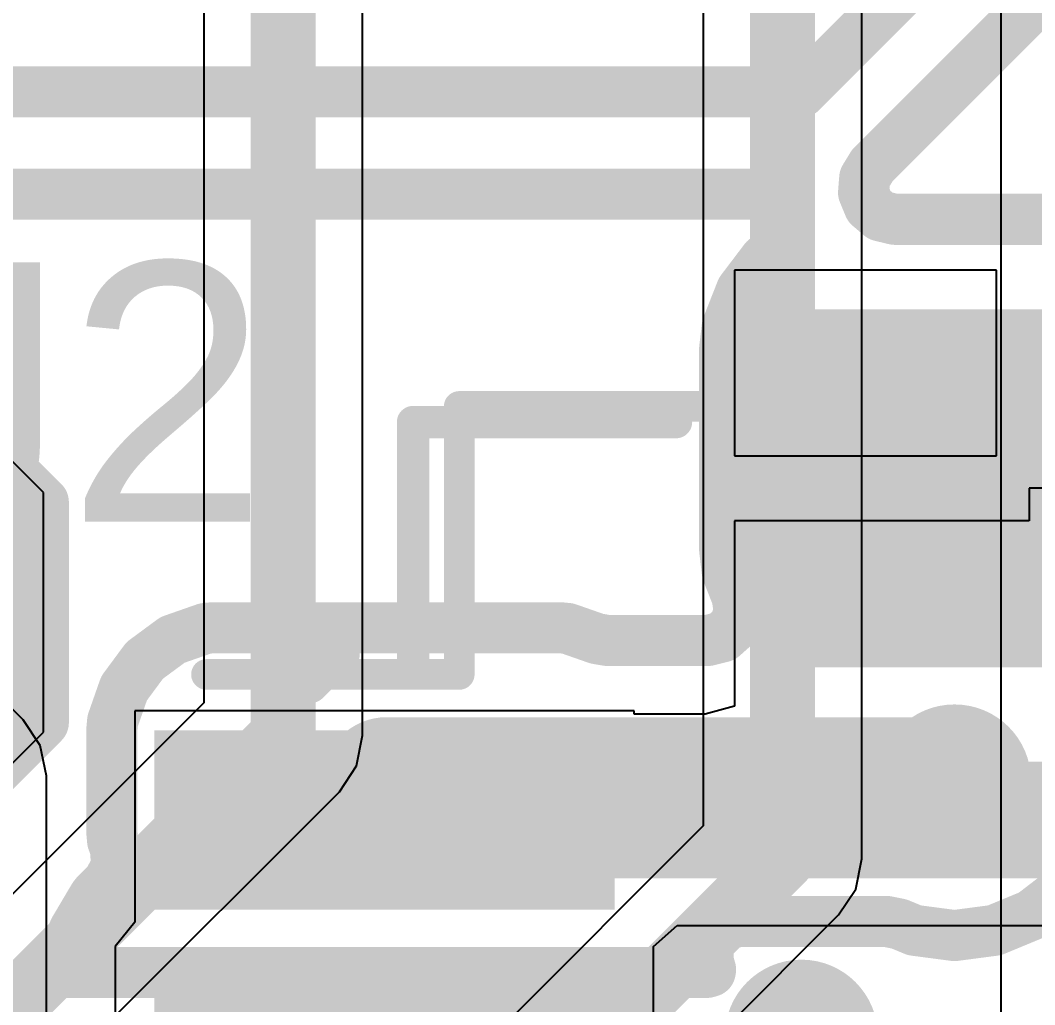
# Model space of a CAD drawing. Header units: inches. Extents: x 0 to 12.4, y -0.6 to 2.2.
# Drawn here: x 2.3294 to 2.4859, y 0.9504 to 1.1023 of the extents above; entities that cross this region are included whole.
import ezdxf

# ---------------------------------------------------------------- set-up
doc = ezdxf.new("R2010")
doc.units = ezdxf.units.IN
doc.header["$MEASUREMENT"] = 0
for name, color, linetype in [('Bottom Layer', 5, 'Continuous'), ('Bottom Overlay', 54, 'Continuous'), ('Bottom Paste', 16, 'Continuous'), ('Bottom Solder', 6, 'Continuous'), ('Dimension', 6, 'Continuous'), ('Mechanical 4', 56, 'Continuous'), ('Top Layer', 1, 'Continuous'), ('Top Overlay', 2, 'Continuous'), ('Top Paste', 8, 'Continuous'), ('Top Solder', 216, 'Continuous')]:
    doc.layers.add(name, color=color, linetype=linetype)
doc.styles.add('Arial', font='', dxfattribs={"height": 0.2})
doc.styles.get('Arial').set_extended_font_data('Arial')

# ---------------------------------------------------------------- blocks, each defined once
blk = doc.blocks.new('T__________B_39')
at = {"layer": 'Bottom Layer'}
blk.add_hatch(color=5, dxfattribs=at).paths.add_polyline_path([(0.015, 0.03), (-0.015, 0.03), (-0.03, 0.015), (-0.03, -0.015), (-0.015, -0.03), (0.015, -0.03), (0.03, -0.015), (0.03, 0.015)])
at = {"layer": 'Bottom Paste'}
blk.add_hatch(color=16, dxfattribs=at).paths.add_polyline_path([(0.015, 0.03), (-0.015, 0.03), (-0.03, 0.015), (-0.03, -0.015), (-0.015, -0.03), (0.015, -0.03), (0.03, -0.015), (0.03, 0.015)])
at = {"layer": 'Bottom Solder'}
blk.add_hatch(color=6, dxfattribs=at).paths.add_polyline_path([(0.017, 0.034), (-0.017, 0.034), (-0.034, 0.017), (-0.034, -0.017), (-0.017, -0.034), (0.017, -0.034), (0.034, -0.017), (0.034, 0.017)])
at = {"layer": 'Bottom Overlay', "const_width": 0.007874}
for points in [[(-0.017, 0.037), (-0.037, 0.017)], [(0.017, 0.037), (-0.017, 0.037)], [(0.017, 0.037), (-0.017, 0.037)], [(0.037, 0.017), (0.017, 0.037)], [(-0.037, 0.017), (-0.037, -0.017)], [(0.037, 0.017), (0.037, -0.017)], [(-0.017, -0.037), (-0.037, -0.017)], [(0.037, -0.017), (0.017, -0.037)], [(0.017, -0.037), (-0.017, -0.037)], [(0.017, -0.037), (-0.017, -0.037)]]:
    blk.add_lwpolyline(points, dxfattribs=at)
at = {"layer": 'Bottom Overlay', "const_width": 0.003937}
for points in [[(-0.0189685, 0.037, 1), (-0.0150315, 0.037, 1)], [(-0.0189685, 0.037, 1), (-0.0150315, 0.037, 1)], [(-0.0189685, 0.037, 1), (-0.0150315, 0.037, 1)], [(0.0150315, 0.037, 1), (0.0189685, 0.037, 1)], [(0.0150315, 0.037, 1), (0.0189685, 0.037, 1)], [(0.0150315, 0.037, 1), (0.0189685, 0.037, 1)], [(-0.0389685, 0.017, 1), (-0.0350315, 0.017, 1)], [(-0.0389685, 0.017, 1), (-0.0350315, 0.017, 1)], [(0.0350315, 0.017, 1), (0.0389685, 0.017, 1)], [(0.0350315, 0.017, 1), (0.0389685, 0.017, 1)], [(-0.0389685, -0.017, 1), (-0.0350315, -0.017, 1)], [(-0.0389685, -0.017, 1), (-0.0350315, -0.017, 1)], [(0.0350315, -0.017, 1), (0.0389685, -0.017, 1)], [(0.0350315, -0.017, 1), (0.0389685, -0.017, 1)], [(-0.0189685, -0.037, 1), (-0.0150315, -0.037, 1)], [(-0.0189685, -0.037, 1), (-0.0150315, -0.037, 1)], [(-0.0189685, -0.037, 1), (-0.0150315, -0.037, 1)], [(0.0150315, -0.037, 1), (0.0189685, -0.037, 1)], [(0.0150315, -0.037, 1), (0.0189685, -0.037, 1)], [(0.0150315, -0.037, 1), (0.0189685, -0.037, 1)]]:
    blk.add_lwpolyline(points, format="xyb", close=True, dxfattribs=at)
blk = doc.blocks.new('T__________B_40')
at = {"layer": 'Bottom Layer'}
blk.add_hatch(color=5, dxfattribs=at).paths.add_polyline_path([(0.015, 0.03), (-0.015, 0.03), (-0.03, 0.015), (-0.03, -0.015), (-0.015, -0.03), (0.015, -0.03), (0.03, -0.015), (0.03, 0.015)])
at = {"layer": 'Bottom Paste'}
blk.add_hatch(color=16, dxfattribs=at).paths.add_polyline_path([(0.015, 0.03), (-0.015, 0.03), (-0.03, 0.015), (-0.03, -0.015), (-0.015, -0.03), (0.015, -0.03), (0.03, -0.015), (0.03, 0.015)])
at = {"layer": 'Bottom Solder'}
blk.add_hatch(color=6, dxfattribs=at).paths.add_polyline_path([(0.017, 0.034), (-0.017, 0.034), (-0.034, 0.017), (-0.034, -0.017), (-0.017, -0.034), (0.017, -0.034), (0.034, -0.017), (0.034, 0.017)])
at = {"layer": 'Bottom Overlay', "const_width": 0.007874}
for points in [[(-0.017, 0.037), (-0.037, 0.017)], [(0.017, 0.037), (-0.017, 0.037)], [(0.017, 0.037), (-0.017, 0.037)], [(0.037, 0.017), (0.017, 0.037)], [(-0.037, 0.017), (-0.037, -0.017)], [(0.037, 0.017), (0.037, -0.017)], [(-0.017, -0.037), (-0.037, -0.017)], [(0.037, -0.017), (0.017, -0.037)], [(0.017, -0.037), (-0.017, -0.037)], [(0.017, -0.037), (-0.017, -0.037)]]:
    blk.add_lwpolyline(points, dxfattribs=at)
at = {"layer": 'Bottom Overlay', "const_width": 0.003937}
for points in [[(-0.0189685, 0.037, 1), (-0.0150315, 0.037, 1)], [(-0.0189685, 0.037, 1), (-0.0150315, 0.037, 1)], [(-0.0189685, 0.037, 1), (-0.0150315, 0.037, 1)], [(0.0150315, 0.037, 1), (0.0189685, 0.037, 1)], [(0.0150315, 0.037, 1), (0.0189685, 0.037, 1)], [(0.0150315, 0.037, 1), (0.0189685, 0.037, 1)], [(-0.0389685, 0.017, 1), (-0.0350315, 0.017, 1)], [(-0.0389685, 0.017, 1), (-0.0350315, 0.017, 1)], [(0.0350315, 0.017, 1), (0.0389685, 0.017, 1)], [(0.0350315, 0.017, 1), (0.0389685, 0.017, 1)], [(-0.0389685, -0.017, 1), (-0.0350315, -0.017, 1)], [(-0.0389685, -0.017, 1), (-0.0350315, -0.017, 1)], [(0.0350315, -0.017, 1), (0.0389685, -0.017, 1)], [(0.0350315, -0.017, 1), (0.0389685, -0.017, 1)], [(-0.0189685, -0.037, 1), (-0.0150315, -0.037, 1)], [(-0.0189685, -0.037, 1), (-0.0150315, -0.037, 1)], [(-0.0189685, -0.037, 1), (-0.0150315, -0.037, 1)], [(0.0150315, -0.037, 1), (0.0189685, -0.037, 1)], [(0.0150315, -0.037, 1), (0.0189685, -0.037, 1)], [(0.0150315, -0.037, 1), (0.0189685, -0.037, 1)]]:
    blk.add_lwpolyline(points, format="xyb", close=True, dxfattribs=at)
blk = doc.blocks.new('V________T______55')
at = {"layer": 'Top Layer'}
for points in [[(-0.17322825, 0.08513775), (-0.12598415, 0.08513775), (-0.12598415, 0.01427165), (-0.17322825, 0.01427165)], [(-0.1082676, -0.01820865), (-0.0885826, -0.01820865), (-0.0885826, -0.08120075), (-0.1082676, -0.08120075)]]:
    blk.add_hatch(color=1, dxfattribs=at).paths.add_polyline_path(points)
at = {"layer": 'Top Paste'}
for points in [[(-0.17322825, 0.08513775), (-0.12598415, 0.08513775), (-0.12598415, 0.01427165), (-0.17322825, 0.01427165)], [(-0.1082676, -0.01820865), (-0.0885826, -0.01820865), (-0.0885826, -0.08120075), (-0.1082676, -0.08120075)]]:
    blk.add_hatch(color=8, dxfattribs=at).paths.add_polyline_path(points)
at = {"layer": 'Top Solder'}
for points in [[(-0.17722825, 0.08913775), (-0.12198415, 0.08913775), (-0.12198415, 0.01027165), (-0.17722825, 0.01027165)], [(-0.1122676, -0.01420865), (-0.0845826, -0.01420865), (-0.0845826, -0.08520075), (-0.1122676, -0.08520075)], [(-0.0728975, -0.01420865), (-0.0452125, -0.01420865), (-0.0452125, -0.08520075), (-0.0728975, -0.08520075)]]:
    blk.add_hatch(color=216, dxfattribs=at).paths.add_polyline_path(points)
at = {"layer": 'Top Overlay', "const_width": 0.005}
for points in [[(-0.159811, -0.0452756), (-0.159811, -0.0047402)], [(-0.1212756, -0.0452756), (-0.159811, -0.0452756)], [(-0.119, -0.061), (-0.124, -0.056)], [(-0.124, -0.066), (-0.124, -0.056)], [(-0.124, -0.066), (-0.119, -0.061)]]:
    blk.add_lwpolyline(points, dxfattribs=at)
at = {"layer": 'Top Overlay', "const_width": 0.0025}
for points in [[(-0.161061, -0.0047402, 1), (-0.158561, -0.0047402, 1)], [(-0.161061, -0.0452756, 1), (-0.158561, -0.0452756, 1)], [(-0.161061, -0.0452756, 1), (-0.158561, -0.0452756, 1)], [(-0.1225256, -0.0452756, 1), (-0.1200256, -0.0452756, 1)], [(-0.12525, -0.056, 1), (-0.12275, -0.056, 1)], [(-0.12525, -0.056, 1), (-0.12275, -0.056, 1)], [(-0.12025, -0.061, 1), (-0.11775, -0.061, 1)], [(-0.12025, -0.061, 1), (-0.11775, -0.061, 1)], [(-0.12525, -0.066, 1), (-0.12275, -0.066, 1)], [(-0.12525, -0.066, 1), (-0.12275, -0.066, 1)]]:
    blk.add_lwpolyline(points, format="xyb", close=True, dxfattribs=at)

msp = doc.modelspace()

# ---------------------------------------------------------------- hatches: boundary and pattern name
at = {"layer": 'Dimension'}
h = msp.add_hatch(color=6, dxfattribs=at)
edge = h.paths.add_edge_path()
edge.add_arc((2.4735179, 0.9849179), 0.011811, 0, 360)
h = msp.add_hatch(color=6, dxfattribs=at)
edge = h.paths.add_edge_path()
edge.add_arc((2.3199746, 0.9455478), 0.011811, 0, 360)
h = msp.add_hatch(color=6, dxfattribs=at)
edge = h.paths.add_edge_path()
edge.add_arc((2.4498958, 0.9455478), 0.011811, 0, 360)

# ---------------------------------------------------------------- linework, layer by layer
at = {"layer": 'Bottom Layer'}
for p, q in [((2.3822351, 0.9919212), (2.3822351, 1.643)), ((2.3577649, 1.6379321), (2.3577649, 0.9969891)), ((2.4806848, 1.571212), (2.4806848, 0.9789448)), ((2.4347649, 1.2506323), (2.4347649, 0.9779891)), ((2.4592351, 0.9729212), (2.4592351, 1.2506323)), ((2.3330079, 1.0294291), (2.3145079, 1.0479291)), ((2.3330079, 0.9924291), (2.3330079, 1.0294291)), ((2.3577649, 0.9969891), (2.3151064, 0.9543306)), ((2.3145079, 0.9739291), (2.3330079, 0.9924291)), ((2.3813038, 0.987239), (2.3822351, 0.9919212)), ((2.3786515, 0.9832697), (2.3813038, 0.987239)), ((2.3324094, 0.9370276), (2.3786515, 0.9832697)), ((2.4347649, 0.9779891), (2.3166064, 0.8598306)), ((2.4806848, 0.9789448), (2.4806848, 0.4327882)), ((2.4583038, 0.968239), (2.4592351, 0.9729212)), ((2.4556515, 0.9642697), (2.4583038, 0.968239)), ((2.3330079, 0.8416261), (2.4556515, 0.9642697))]:
    msp.add_line(p, q, dxfattribs=at)
at = {"layer": 'Bottom Layer', "const_width": 0.01}
for points in [[(2.37, 0.9919212), (2.37, 1.643)], [(2.447, 0.9729212), (2.447, 1.265)], [(2.2960079, 0.9179291), (2.37, 0.9919212)], [(2.2960079, 0.8219291), (2.447, 0.9729212)]]:
    msp.add_lwpolyline(points, dxfattribs=at)
at = {"layer": 'Bottom Layer', "const_width": 0.005}
for points in [[(2.3675, 0.9919212, 1), (2.3725, 0.9919212, 1)], [(2.3675, 0.9919212, 1), (2.3725, 0.9919212, 1)], [(2.4445, 0.9729212, 1), (2.4495, 0.9729212, 1)], [(2.4445, 0.9729212, 1), (2.4495, 0.9729212, 1)]]:
    msp.add_lwpolyline(points, format="xyb", close=True, dxfattribs=at)
at = {"layer": 'Dimension'}
for points, const_width in [([(2.4498958, 1.0912171), (2.520762, 1.1620832)], 0.007874), ([(2.4608633, 1.0798856), (2.5327889, 1.1518112)], 0.007874), ([(2.3121005, 1.0912171), (2.4498958, 1.0912171)], 0.007874), ([(2.4596724, 1.0779422), (2.4608633, 1.0798856)], 0.007874), ([(2.4594935, 1.0756699), (2.4596724, 1.0779422)], 0.007874), ([(2.4594935, 1.0756699), (2.4603658, 1.0735641)], 0.007874), ([(2.3206539, 1.0754494), (2.4430726, 1.0754494)], 0.007874), ([(2.4430726, 1.0754494), (2.445407, 1.0748551)], 0.007874), ([(2.445407, 1.0748551), (2.447173, 1.073217)], 0.007874), ([(2.447173, 1.073217), (2.4479407, 1.0709339)], 0.007874), ([(2.4603658, 1.0735641), (2.462099, 1.0720838)], 0.007874), ([(2.4475234, 1.0685615), (2.4479407, 1.0709339)], 0.007874), ([(2.462099, 1.0720838), (2.4643153, 1.0715517)], 0.007874), ([(2.4643153, 1.0715517), (2.5126164, 1.0715517)], 0.007874), ([(2.4460224, 1.0666776), (2.4475234, 1.0685615)], 0.007874), ([(2.444535, 1.0655496), (2.4456502, 1.0663953)], 0.007874), ([(2.4456502, 1.0663953), (2.4460224, 1.0666776)], 0.007874), ([(2.4413726, 1.0615285), (2.4440672, 1.0650819)], 0.007874), ([(2.4440672, 1.0650819), (2.4440674, 1.065082)], 0.007874), ([(2.4440674, 1.065082), (2.444269, 1.0653479)], 0.007874), ([(2.444269, 1.0653479), (2.4445348, 1.0655495)], 0.007874), ([(2.4445348, 1.0655495), (2.444535, 1.0655496)], 0.007874), ([(2.440669, 1.0606006), (2.4413726, 1.0615285)], 0.007874), ([(2.4397926, 1.0583782), (2.4405465, 1.0602899)], 0.007874), ([(2.4405465, 1.06029), (2.440669, 1.0606006)], 0.007874), ([(2.4405465, 1.0602899), (2.4405465, 1.06029)], 0.007874), ([(2.4384833, 1.0550582), (2.4397926, 1.0583782)], 0.007874), ([(2.4380825, 1.0517203), (2.438446, 1.0547474)], 0.007874), ([(2.438446, 1.0547476), (2.4384833, 1.0550582)], 0.007874), ([(2.438446, 1.0547474), (2.438446, 1.0547476)], 0.007874), ([(2.4380651, 1.0515754), (2.4380824, 1.0517197)], 0.007874), ([(2.4380651, 1.0206225), (2.4380651, 1.0515754)], 0.007874), ([(2.4380824, 1.0517197), (2.4380825, 1.0517203)], 0.007874), ([(2.4380651, 1.0206225), (2.4380824, 1.0204782)], 0.007874), ([(2.4380824, 1.0204782), (2.4380825, 1.0204777)], 0.007874), ([(2.4380825, 1.0204777), (2.438446, 1.0174506)], 0.007874), ([(2.438446, 1.0174504), (2.438446, 1.0174506)], 0.007874), ([(2.438446, 1.0174504), (2.4384833, 1.0171398)], 0.007874), ([(2.4384833, 1.0171398), (2.4400118, 1.0132639)], 0.007874), ([(2.4400118, 1.0132639), (2.4403221, 1.0109323)], 0.007874), ([(2.4395061, 1.0087262), (2.4403221, 1.0109323)], 0.007874), ([(2.3532772, 1.0068022), (2.3576983, 1.0083492)], 0.007874), ([(2.3576983, 1.0083492), (2.3576985, 1.0083493)], 0.007874), ([(2.3576985, 1.0083493), (2.3579785, 1.0084472)], 0.007874), ([(2.3579785, 1.0084472), (2.3582741, 1.008475)], 0.007874), ([(2.3582741, 1.008475), (2.3582742, 1.008475)], 0.007874), ([(2.3582742, 1.008475), (2.3590631, 1.008549)], 0.007874), ([(2.3590631, 1.008549), (2.3590635, 1.008549)], 0.007874), ([(2.3590635, 1.008549), (2.3591767, 1.0085596)], 0.007874), ([(2.3591767, 1.0085596), (2.4126622, 1.0085596)], 0.007874), ([(2.4126622, 1.0085596), (2.4127754, 1.008549)], 0.007874), ([(2.4127754, 1.008549), (2.4127757, 1.008549)], 0.007874), ([(2.4127757, 1.008549), (2.4135646, 1.008475)], 0.007874), ([(2.4135646, 1.008475), (2.4135648, 1.008475)], 0.007874), ([(2.4135648, 1.008475), (2.4138604, 1.0084472)], 0.007874), ([(2.4138604, 1.0084472), (2.4183821, 1.006865)], 0.007874), ([(2.4377532, 1.0071578), (2.4395061, 1.0087262)], 0.007874), ([(2.3526378, 1.0064643), (2.352932, 1.0066814)], 0.007874), ([(2.352932, 1.0066814), (2.3532769, 1.0068021)], 0.007874), ([(2.3532769, 1.0068021), (2.3532772, 1.0068022)], 0.007874), ([(2.4183821, 1.006865), (2.4199944, 1.0065911)], 0.007874), ([(2.4354703, 1.0065911), (2.4377532, 1.0071578)], 0.007874), ([(2.3489244, 1.0037237), (2.3526376, 1.0064642)], 0.007874), ([(2.3526376, 1.0064642), (2.3526378, 1.0064643)], 0.007874), ([(2.4199944, 1.0065911), (2.4354703, 1.0065911)], 0.007874), ([(2.3486301, 1.0035065), (2.3489243, 1.0037237)], 0.007874), ([(2.3489243, 1.0037237), (2.3489244, 1.0037237)], 0.007874), ([(2.3456724, 0.9994989), (2.3484128, 1.0032121)], 0.007874), ([(2.3484128, 1.0032121), (2.3484129, 1.0032122)], 0.007874), ([(2.3484129, 1.0032122), (2.3486301, 1.0035065)], 0.007874), ([(2.3437873, 0.9944383), (2.3453343, 0.9988594)], 0.007874), ([(2.3453343, 0.9988594), (2.3453344, 0.9988596)], 0.007874), ([(2.3453344, 0.9988596), (2.3454552, 0.9992046)], 0.007874), ([(2.3454552, 0.9992046), (2.3456722, 0.9994987)], 0.007874), ([(2.3456722, 0.9994987), (2.3456724, 0.9994989)], 0.007874), ([(2.3436616, 0.9938625), (2.3436893, 0.994158)], 0.007874), ([(2.3436893, 0.994158), (2.3437872, 0.994438)], 0.007874), ([(2.3437872, 0.994438), (2.3437873, 0.9944383)], 0.007874), ([(2.3435769, 0.9929598), (2.3435876, 0.9930734)], 0.007874), ([(2.3435769, 0.9768759), (2.3435769, 0.9929598)], 0.007874), ([(2.3435876, 0.9930734), (2.3436615, 0.9938623)], 0.007874), ([(2.3436615, 0.9938623), (2.3436616, 0.9938625)], 0.007874), ([(2.3859194, 0.9849179), (2.4735179, 0.9849179)], 0.019685), ([(2.3435769, 0.9768759), (2.3435875, 0.9767627)], 0.007874), ([(2.3435875, 0.9767627), (2.3435876, 0.9767624)], 0.007874), ([(2.3435876, 0.9767624), (2.3436615, 0.9759735)], 0.007874), ([(2.3436615, 0.9759733), (2.3436615, 0.9759735)], 0.007874), ([(2.3436615, 0.9759733), (2.3436893, 0.9756778)], 0.007874), ([(2.3436893, 0.9756778), (2.3437873, 0.9753977)], 0.007874), ([(2.3437873, 0.9753977), (2.3437874, 0.9753974)], 0.007874), ([(2.3437874, 0.9753974), (2.3441427, 0.9743819)], 0.007874), ([(2.3441427, 0.9743819), (2.3442942, 0.9716832)], 0.007874), ([(2.3429868, 0.9693176), (2.3442942, 0.9716832)], 0.007874), ([(2.3411493, 0.96748), (2.3429868, 0.9693176)], 0.007874), ([(2.4854407, 0.9642669), (2.4903794, 0.9680564)], 0.007874), ([(2.337797, 0.9619617), (2.3407755, 0.9669981)], 0.007874), ([(2.3407755, 0.9669981), (2.3411493, 0.96748)], 0.007874), ([(2.4380687, 0.9627298), (2.4402508, 0.9632446)], 0.007874), ([(2.4402508, 0.9632446), (2.4630918, 0.9632446)], 0.007874), ([(2.4630918, 0.9632446), (2.46496, 0.9628731)], 0.007874), ([(2.46496, 0.9628731), (2.4673461, 0.9618846)], 0.007874), ([(2.4796896, 0.9618846), (2.4854407, 0.9642669)], 0.007874), ([(2.3359315, 0.9558146), (2.3375549, 0.9614024)], 0.007874), ([(2.3375549, 0.9614024), (2.337797, 0.9619617)], 0.007874), ([(2.4354483, 0.9592399), (2.4363468, 0.9612939)], 0.007874), ([(2.4363468, 0.9612939), (2.4380687, 0.9627298)], 0.007874), ([(2.4673461, 0.9618846), (2.4676634, 0.9618429)], 0.007874), ([(2.4676634, 0.9618429), (2.4681718, 0.9617759)], 0.007874), ([(2.4681718, 0.9617759), (2.4735179, 0.9610721)], 0.007874), ([(2.4735179, 0.9610721), (2.4796896, 0.9618846)], 0.007874), ([(2.4354483, 0.9592399), (2.4355627, 0.9570008)], 0.007874), ([(2.4355627, 0.9570008), (2.4359073, 0.9558145)], 0.007874), ([(2.3359315, 0.9558146), (2.3359869, 0.9555363)], 0.007874), ([(2.3359869, 0.9555363), (2.3365043, 0.9553903)], 0.007874), ([(2.3365043, 0.9553903), (2.4353346, 0.9553903)], 0.007874), ([(2.4353346, 0.9553903), (2.435852, 0.9555363)], 0.007874), ([(2.435852, 0.9555363), (2.4359073, 0.9558145)], 0.007874)]:
    msp.add_lwpolyline(points, dxfattribs=dict(at, const_width=const_width))
for points, const_width in [([(2.4479273, 1.0912171, 1), (2.4518643, 1.0912171, 1)], 0.003937), ([(2.4479273, 1.0912171, 1), (2.4518643, 1.0912171, 1)], 0.003937), ([(2.4588948, 1.0798856, 1), (2.4628318, 1.0798856, 1)], 0.003937), ([(2.4588948, 1.0798856, 1), (2.4628318, 1.0798856, 1)], 0.003937), ([(2.4577039, 1.0779422, 1), (2.4616409, 1.0779422, 1)], 0.003937), ([(2.4577039, 1.0779422, 1), (2.4616409, 1.0779422, 1)], 0.003937), ([(2.457525, 1.0756699, 1), (2.461462, 1.0756699, 1)], 0.003937), ([(2.457525, 1.0756699, 1), (2.461462, 1.0756699, 1)], 0.003937), ([(2.4411041, 1.0754494, 1), (2.4450411, 1.0754494, 1)], 0.003937), ([(2.4411041, 1.0754494, 1), (2.4450411, 1.0754494, 1)], 0.003937), ([(2.4434385, 1.0748551, 1), (2.4473755, 1.0748551, 1)], 0.003937), ([(2.4434385, 1.0748551, 1), (2.4473755, 1.0748551, 1)], 0.003937), ([(2.4452045, 1.073217, 1), (2.4491415, 1.073217, 1)], 0.003937), ([(2.4452045, 1.073217, 1), (2.4491415, 1.073217, 1)], 0.003937), ([(2.4583973, 1.0735641, 1), (2.4623343, 1.0735641, 1)], 0.003937), ([(2.4583973, 1.0735641, 1), (2.4623343, 1.0735641, 1)], 0.003937), ([(2.4459722, 1.0709339, 1), (2.4499092, 1.0709339, 1)], 0.003937), ([(2.4459722, 1.0709339, 1), (2.4499092, 1.0709339, 1)], 0.003937), ([(2.4601305, 1.0720838, 1), (2.4640675, 1.0720838, 1)], 0.003937), ([(2.4601305, 1.0720838, 1), (2.4640675, 1.0720838, 1)], 0.003937), ([(2.4623468, 1.0715517, 1), (2.4662838, 1.0715517, 1)], 0.003937), ([(2.4623468, 1.0715517, 1), (2.4662838, 1.0715517, 1)], 0.003937), ([(2.4455549, 1.0685615, 1), (2.4494919, 1.0685615, 1)], 0.003937), ([(2.4455549, 1.0685615, 1), (2.4494919, 1.0685615, 1)], 0.003937), ([(2.4436817, 1.0663953, 1), (2.4476187, 1.0663953, 1)], 0.003937), ([(2.4436817, 1.0663953, 1), (2.4476187, 1.0663953, 1)], 0.003937), ([(2.4440539, 1.0666776, 1), (2.4479909, 1.0666776, 1)], 0.003937), ([(2.4440539, 1.0666776, 1), (2.4479909, 1.0666776, 1)], 0.003937), ([(2.4420987, 1.0650819, 1), (2.4460357, 1.0650819, 1)], 0.003937), ([(2.4420987, 1.0650819, 1), (2.4460357, 1.0650819, 1)], 0.003937), ([(2.4420989, 1.065082, 1), (2.4460359, 1.065082, 1)], 0.003937), ([(2.4420989, 1.065082, 1), (2.4460359, 1.065082, 1)], 0.003937), ([(2.4423005, 1.0653479, 1), (2.4462375, 1.0653479, 1)], 0.003937), ([(2.4423005, 1.0653479, 1), (2.4462375, 1.0653479, 1)], 0.003937), ([(2.4425663, 1.0655495, 1), (2.4465033, 1.0655495, 1)], 0.003937), ([(2.4425663, 1.0655495, 1), (2.4465033, 1.0655495, 1)], 0.003937), ([(2.4425665, 1.0655496, 1), (2.4465035, 1.0655496, 1)], 0.003937), ([(2.4425665, 1.0655496, 1), (2.4465035, 1.0655496, 1)], 0.003937), ([(2.4394041, 1.0615285, 1), (2.4433411, 1.0615285, 1)], 0.003937), ([(2.4394041, 1.0615285, 1), (2.4433411, 1.0615285, 1)], 0.003937), ([(2.438578, 1.06029, 1), (2.442515, 1.06029, 1)], 0.003937), ([(2.438578, 1.06029, 1), (2.442515, 1.06029, 1)], 0.003937), ([(2.438578, 1.0602899, 1), (2.442515, 1.0602899, 1)], 0.003937), ([(2.438578, 1.0602899, 1), (2.442515, 1.0602899, 1)], 0.003937), ([(2.4387005, 1.0606006, 1), (2.4426375, 1.0606006, 1)], 0.003937), ([(2.4387005, 1.0606006, 1), (2.4426375, 1.0606006, 1)], 0.003937), ([(2.4378241, 1.0583782, 1), (2.4417611, 1.0583782, 1)], 0.003937), ([(2.4378241, 1.0583782, 1), (2.4417611, 1.0583782, 1)], 0.003937), ([(2.4364775, 1.0547476, 1), (2.4404145, 1.0547476, 1)], 0.003937), ([(2.4364775, 1.0547476, 1), (2.4404145, 1.0547476, 1)], 0.003937), ([(2.4364775, 1.0547474, 1), (2.4404145, 1.0547474, 1)], 0.003937), ([(2.4364775, 1.0547474, 1), (2.4404145, 1.0547474, 1)], 0.003937), ([(2.4365148, 1.0550582, 1), (2.4404518, 1.0550582, 1)], 0.003937), ([(2.4365148, 1.0550582, 1), (2.4404518, 1.0550582, 1)], 0.003937), ([(2.4360966, 1.0515754, 1), (2.4400336, 1.0515754, 1)], 0.003937), ([(2.4360966, 1.0515754, 1), (2.4400336, 1.0515754, 1)], 0.003937), ([(2.4361139, 1.0517197, 1), (2.4400509, 1.0517197, 1)], 0.003937), ([(2.4361139, 1.0517197, 1), (2.4400509, 1.0517197, 1)], 0.003937), ([(2.436114, 1.0517203, 1), (2.440051, 1.0517203, 1)], 0.003937), ([(2.436114, 1.0517203, 1), (2.440051, 1.0517203, 1)], 0.003937), ([(2.4360966, 1.0206225, 1), (2.4400336, 1.0206225, 1)], 0.003937), ([(2.4360966, 1.0206225, 1), (2.4400336, 1.0206225, 1)], 0.003937), ([(2.4361139, 1.0204782, 1), (2.4400509, 1.0204782, 1)], 0.003937), ([(2.4361139, 1.0204782, 1), (2.4400509, 1.0204782, 1)], 0.003937), ([(2.436114, 1.0204777, 1), (2.440051, 1.0204777, 1)], 0.003937), ([(2.436114, 1.0204777, 1), (2.440051, 1.0204777, 1)], 0.003937), ([(2.4364775, 1.0174506, 1), (2.4404145, 1.0174506, 1)], 0.003937), ([(2.4364775, 1.0174506, 1), (2.4404145, 1.0174506, 1)], 0.003937), ([(2.4364775, 1.0174504, 1), (2.4404145, 1.0174504, 1)], 0.003937), ([(2.4364775, 1.0174504, 1), (2.4404145, 1.0174504, 1)], 0.003937), ([(2.4365148, 1.0171398, 1), (2.4404518, 1.0171398, 1)], 0.003937), ([(2.4365148, 1.0171398, 1), (2.4404518, 1.0171398, 1)], 0.003937), ([(2.4380433, 1.0132639, 1), (2.4419803, 1.0132639, 1)], 0.003937), ([(2.4380433, 1.0132639, 1), (2.4419803, 1.0132639, 1)], 0.003937), ([(2.4383536, 1.0109323, 1), (2.4422906, 1.0109323, 1)], 0.003937), ([(2.4383536, 1.0109323, 1), (2.4422906, 1.0109323, 1)], 0.003937), ([(2.3557298, 1.0083492, 1), (2.3596668, 1.0083492, 1)], 0.003937), ([(2.3557298, 1.0083492, 1), (2.3596668, 1.0083492, 1)], 0.003937), ([(2.35573, 1.0083493, 1), (2.359667, 1.0083493, 1)], 0.003937), ([(2.35573, 1.0083493, 1), (2.359667, 1.0083493, 1)], 0.003937), ([(2.35601, 1.0084472, 1), (2.359947, 1.0084472, 1)], 0.003937), ([(2.35601, 1.0084472, 1), (2.359947, 1.0084472, 1)], 0.003937), ([(2.3563056, 1.008475, 1), (2.3602426, 1.008475, 1)], 0.003937), ([(2.3563056, 1.008475, 1), (2.3602426, 1.008475, 1)], 0.003937), ([(2.3563057, 1.008475, 1), (2.3602427, 1.008475, 1)], 0.003937), ([(2.3563057, 1.008475, 1), (2.3602427, 1.008475, 1)], 0.003937), ([(2.3570946, 1.008549, 1), (2.3610316, 1.008549, 1)], 0.003937), ([(2.3570946, 1.008549, 1), (2.3610316, 1.008549, 1)], 0.003937), ([(2.357095, 1.008549, 1), (2.361032, 1.008549, 1)], 0.003937), ([(2.357095, 1.008549, 1), (2.361032, 1.008549, 1)], 0.003937), ([(2.3572082, 1.0085596, 1), (2.3611452, 1.0085596, 1)], 0.003937), ([(2.3572082, 1.0085596, 1), (2.3611452, 1.0085596, 1)], 0.003937), ([(2.4106937, 1.0085596, 1), (2.4146307, 1.0085596, 1)], 0.003937), ([(2.4106937, 1.0085596, 1), (2.4146307, 1.0085596, 1)], 0.003937), ([(2.4108069, 1.008549, 1), (2.4147439, 1.008549, 1)], 0.003937), ([(2.4108069, 1.008549, 1), (2.4147439, 1.008549, 1)], 0.003937), ([(2.4108072, 1.008549, 1), (2.4147442, 1.008549, 1)], 0.003937), ([(2.4108072, 1.008549, 1), (2.4147442, 1.008549, 1)], 0.003937), ([(2.4115961, 1.008475, 1), (2.4155331, 1.008475, 1)], 0.003937), ([(2.4115961, 1.008475, 1), (2.4155331, 1.008475, 1)], 0.003937), ([(2.4115963, 1.008475, 1), (2.4155333, 1.008475, 1)], 0.003937), ([(2.4115963, 1.008475, 1), (2.4155333, 1.008475, 1)], 0.003937), ([(2.4118919, 1.0084472, 1), (2.4158289, 1.0084472, 1)], 0.003937), ([(2.4118919, 1.0084472, 1), (2.4158289, 1.0084472, 1)], 0.003937), ([(2.4375376, 1.0087262, 1), (2.4414746, 1.0087262, 1)], 0.003937), ([(2.4375376, 1.0087262, 1), (2.4414746, 1.0087262, 1)], 0.003937), ([(2.3509635, 1.0066814, 1), (2.3549005, 1.0066814, 1)], 0.003937), ([(2.3509635, 1.0066814, 1), (2.3549005, 1.0066814, 1)], 0.003937), ([(2.3513084, 1.0068021, 1), (2.3552454, 1.0068021, 1)], 0.003937), ([(2.3513084, 1.0068021, 1), (2.3552454, 1.0068021, 1)], 0.003937), ([(2.3513087, 1.0068022, 1), (2.3552457, 1.0068022, 1)], 0.003937), ([(2.3513087, 1.0068022, 1), (2.3552457, 1.0068022, 1)], 0.003937), ([(2.4164136, 1.006865, 1), (2.4203506, 1.006865, 1)], 0.003937), ([(2.4164136, 1.006865, 1), (2.4203506, 1.006865, 1)], 0.003937), ([(2.4357847, 1.0071578, 1), (2.4397217, 1.0071578, 1)], 0.003937), ([(2.4357847, 1.0071578, 1), (2.4397217, 1.0071578, 1)], 0.003937), ([(2.3506691, 1.0064642, 1), (2.3546061, 1.0064642, 1)], 0.003937), ([(2.3506691, 1.0064642, 1), (2.3546061, 1.0064642, 1)], 0.003937), ([(2.3506693, 1.0064643, 1), (2.3546063, 1.0064643, 1)], 0.003937), ([(2.3506693, 1.0064643, 1), (2.3546063, 1.0064643, 1)], 0.003937), ([(2.4180259, 1.0065911, 1), (2.4219629, 1.0065911, 1)], 0.003937), ([(2.4180259, 1.0065911, 1), (2.4219629, 1.0065911, 1)], 0.003937), ([(2.4335018, 1.0065911, 1), (2.4374388, 1.0065911, 1)], 0.003937), ([(2.4335018, 1.0065911, 1), (2.4374388, 1.0065911, 1)], 0.003937), ([(2.3469558, 1.0037237, 1), (2.3508928, 1.0037237, 1)], 0.003937), ([(2.3469558, 1.0037237, 1), (2.3508928, 1.0037237, 1)], 0.003937), ([(2.3469559, 1.0037237, 1), (2.3508929, 1.0037237, 1)], 0.003937), ([(2.3469559, 1.0037237, 1), (2.3508929, 1.0037237, 1)], 0.003937), ([(2.3464443, 1.0032121, 1), (2.3503813, 1.0032121, 1)], 0.003937), ([(2.3464443, 1.0032121, 1), (2.3503813, 1.0032121, 1)], 0.003937), ([(2.3464444, 1.0032122, 1), (2.3503814, 1.0032122, 1)], 0.003937), ([(2.3464444, 1.0032122, 1), (2.3503814, 1.0032122, 1)], 0.003937), ([(2.3466616, 1.0035065, 1), (2.3505986, 1.0035065, 1)], 0.003937), ([(2.3466616, 1.0035065, 1), (2.3505986, 1.0035065, 1)], 0.003937), ([(2.3433658, 0.9988594, 1), (2.3473028, 0.9988594, 1)], 0.003937), ([(2.3433658, 0.9988594, 1), (2.3473028, 0.9988594, 1)], 0.003937), ([(2.3433659, 0.9988596, 1), (2.3473029, 0.9988596, 1)], 0.003937), ([(2.3433659, 0.9988596, 1), (2.3473029, 0.9988596, 1)], 0.003937), ([(2.3434867, 0.9992046, 1), (2.3474237, 0.9992046, 1)], 0.003937), ([(2.3434867, 0.9992046, 1), (2.3474237, 0.9992046, 1)], 0.003937), ([(2.3437037, 0.9994987, 1), (2.3476407, 0.9994987, 1)], 0.003937), ([(2.3437037, 0.9994987, 1), (2.3476407, 0.9994987, 1)], 0.003937), ([(2.3437039, 0.9994989, 1), (2.3476409, 0.9994989, 1)], 0.003937), ([(2.3437039, 0.9994989, 1), (2.3476409, 0.9994989, 1)], 0.003937), ([(2.3417208, 0.994158, 1), (2.3456578, 0.994158, 1)], 0.003937), ([(2.3417208, 0.994158, 1), (2.3456578, 0.994158, 1)], 0.003937), ([(2.3418187, 0.994438, 1), (2.3457557, 0.994438, 1)], 0.003937), ([(2.3418187, 0.994438, 1), (2.3457557, 0.994438, 1)], 0.003937), ([(2.3418188, 0.9944383, 1), (2.3457558, 0.9944383, 1)], 0.003937), ([(2.3418188, 0.9944383, 1), (2.3457558, 0.9944383, 1)], 0.003937), ([(2.3416084, 0.9929598, 1), (2.3455454, 0.9929598, 1)], 0.003937), ([(2.3416084, 0.9929598, 1), (2.3455454, 0.9929598, 1)], 0.003937), ([(2.3416191, 0.9930734, 1), (2.3455561, 0.9930734, 1)], 0.003937), ([(2.3416191, 0.9930734, 1), (2.3455561, 0.9930734, 1)], 0.003937), ([(2.341693, 0.9938623, 1), (2.34563, 0.9938623, 1)], 0.003937), ([(2.341693, 0.9938623, 1), (2.34563, 0.9938623, 1)], 0.003937), ([(2.3416931, 0.9938625, 1), (2.3456301, 0.9938625, 1)], 0.003937), ([(2.3416931, 0.9938625, 1), (2.3456301, 0.9938625, 1)], 0.003937), ([(2.3809982, 0.9849179, 1), (2.3908406, 0.9849179, 1)], 0.0098425), ([(2.4685967, 0.9849179, 1), (2.4784391, 0.9849179, 1)], 0.0098425), ([(2.3416084, 0.9768759, 1), (2.3455454, 0.9768759, 1)], 0.003937), ([(2.3416084, 0.9768759, 1), (2.3455454, 0.9768759, 1)], 0.003937), ([(2.341619, 0.9767627, 1), (2.345556, 0.9767627, 1)], 0.003937), ([(2.341619, 0.9767627, 1), (2.345556, 0.9767627, 1)], 0.003937), ([(2.3416191, 0.9767624, 1), (2.3455561, 0.9767624, 1)], 0.003937), ([(2.3416191, 0.9767624, 1), (2.3455561, 0.9767624, 1)], 0.003937), ([(2.341693, 0.9759735, 1), (2.34563, 0.9759735, 1)], 0.003937), ([(2.341693, 0.9759735, 1), (2.34563, 0.9759735, 1)], 0.003937), ([(2.341693, 0.9759733, 1), (2.34563, 0.9759733, 1)], 0.003937), ([(2.341693, 0.9759733, 1), (2.34563, 0.9759733, 1)], 0.003937), ([(2.3417208, 0.9756778, 1), (2.3456578, 0.9756778, 1)], 0.003937), ([(2.3417208, 0.9756778, 1), (2.3456578, 0.9756778, 1)], 0.003937), ([(2.3418188, 0.9753977, 1), (2.3457558, 0.9753977, 1)], 0.003937), ([(2.3418188, 0.9753977, 1), (2.3457558, 0.9753977, 1)], 0.003937), ([(2.3418189, 0.9753974, 1), (2.3457559, 0.9753974, 1)], 0.003937), ([(2.3418189, 0.9753974, 1), (2.3457559, 0.9753974, 1)], 0.003937), ([(2.3421742, 0.9743819, 1), (2.3461112, 0.9743819, 1)], 0.003937), ([(2.3421742, 0.9743819, 1), (2.3461112, 0.9743819, 1)], 0.003937), ([(2.3423257, 0.9716832, 1), (2.3462627, 0.9716832, 1)], 0.003937), ([(2.3423257, 0.9716832, 1), (2.3462627, 0.9716832, 1)], 0.003937), ([(2.3410183, 0.9693176, 1), (2.3449553, 0.9693176, 1)], 0.003937), ([(2.3410183, 0.9693176, 1), (2.3449553, 0.9693176, 1)], 0.003937), ([(2.338807, 0.9669981, 1), (2.342744, 0.9669981, 1)], 0.003937), ([(2.338807, 0.9669981, 1), (2.342744, 0.9669981, 1)], 0.003937), ([(2.3391808, 0.96748, 1), (2.3431178, 0.96748, 1)], 0.003937), ([(2.3391808, 0.96748, 1), (2.3431178, 0.96748, 1)], 0.003937), ([(2.4382823, 0.9632446, 1), (2.4422193, 0.9632446, 1)], 0.003937), ([(2.4382823, 0.9632446, 1), (2.4422193, 0.9632446, 1)], 0.003937), ([(2.4611233, 0.9632446, 1), (2.4650603, 0.9632446, 1)], 0.003937), ([(2.4611233, 0.9632446, 1), (2.4650603, 0.9632446, 1)], 0.003937), ([(2.4629915, 0.9628731, 1), (2.4669285, 0.9628731, 1)], 0.003937), ([(2.4629915, 0.9628731, 1), (2.4669285, 0.9628731, 1)], 0.003937), ([(2.4834722, 0.9642669, 1), (2.4874092, 0.9642669, 1)], 0.003937), ([(2.4834722, 0.9642669, 1), (2.4874092, 0.9642669, 1)], 0.003937), ([(2.3355864, 0.9614024, 1), (2.3395234, 0.9614024, 1)], 0.003937), ([(2.3355864, 0.9614024, 1), (2.3395234, 0.9614024, 1)], 0.003937), ([(2.3358285, 0.9619617, 1), (2.3397655, 0.9619617, 1)], 0.003937), ([(2.3358285, 0.9619617, 1), (2.3397655, 0.9619617, 1)], 0.003937), ([(2.4343783, 0.9612939, 1), (2.4383153, 0.9612939, 1)], 0.003937), ([(2.4343783, 0.9612939, 1), (2.4383153, 0.9612939, 1)], 0.003937), ([(2.4361002, 0.9627298, 1), (2.4400372, 0.9627298, 1)], 0.003937), ([(2.4361002, 0.9627298, 1), (2.4400372, 0.9627298, 1)], 0.003937), ([(2.4653776, 0.9618846, 1), (2.4693146, 0.9618846, 1)], 0.003937), ([(2.4653776, 0.9618846, 1), (2.4693146, 0.9618846, 1)], 0.003937), ([(2.4656949, 0.9618429, 1), (2.4696319, 0.9618429, 1)], 0.003937), ([(2.4656949, 0.9618429, 1), (2.4696319, 0.9618429, 1)], 0.003937), ([(2.4662033, 0.9617759, 1), (2.4701403, 0.9617759, 1)], 0.003937), ([(2.4662033, 0.9617759, 1), (2.4701403, 0.9617759, 1)], 0.003937), ([(2.4777211, 0.9618846, 1), (2.4816581, 0.9618846, 1)], 0.003937), ([(2.4777211, 0.9618846, 1), (2.4816581, 0.9618846, 1)], 0.003937), ([(2.4715494, 0.9610721, 1), (2.4754864, 0.9610721, 1)], 0.003937), ([(2.4715494, 0.9610721, 1), (2.4754864, 0.9610721, 1)], 0.003937), ([(2.4334798, 0.9592399, 1), (2.4374168, 0.9592399, 1)], 0.003937), ([(2.4334798, 0.9592399, 1), (2.4374168, 0.9592399, 1)], 0.003937), ([(2.4335942, 0.9570008, 1), (2.4375312, 0.9570008, 1)], 0.003937), ([(2.4335942, 0.9570008, 1), (2.4375312, 0.9570008, 1)], 0.003937), ([(2.333963, 0.9558146, 1), (2.3379, 0.9558146, 1)], 0.003937), ([(2.333963, 0.9558146, 1), (2.3379, 0.9558146, 1)], 0.003937), ([(2.3340184, 0.9555363, 1), (2.3379554, 0.9555363, 1)], 0.003937), ([(2.3340184, 0.9555363, 1), (2.3379554, 0.9555363, 1)], 0.003937), ([(2.3345358, 0.9553903, 1), (2.3384728, 0.9553903, 1)], 0.003937), ([(2.3345358, 0.9553903, 1), (2.3384728, 0.9553903, 1)], 0.003937), ([(2.4333661, 0.9553903, 1), (2.4373031, 0.9553903, 1)], 0.003937), ([(2.4333661, 0.9553903, 1), (2.4373031, 0.9553903, 1)], 0.003937), ([(2.4338835, 0.9555363, 1), (2.4378205, 0.9555363, 1)], 0.003937), ([(2.4338835, 0.9555363, 1), (2.4378205, 0.9555363, 1)], 0.003937), ([(2.4339388, 0.9558145, 1), (2.4378758, 0.9558145, 1)], 0.003937), ([(2.4339388, 0.9558145, 1), (2.4378758, 0.9558145, 1)], 0.003937)]:
    msp.add_lwpolyline(points, format="xyb", close=True, dxfattribs=dict(at, const_width=const_width))
at = {"layer": 'Mechanical 4', "const_width": 0.0047244}
for points in [[(2.3971417, 1.0426928), (2.4424173, 1.0426928)], [(2.3971417, 1.0013542), (2.3971417, 1.0426928)], [(2.3581653, 1.0013542), (2.3971417, 1.0013542)]]:
    msp.add_lwpolyline(points, dxfattribs=at)
at = {"layer": 'Mechanical 4', "const_width": 0.0023622}
for points in [[(2.3959606, 1.0426928, 1), (2.3983228, 1.0426928, 1)], [(2.3959606, 1.0426928, 1), (2.3983228, 1.0426928, 1)], [(2.4412362, 1.0426928, 1), (2.4435984, 1.0426928, 1)], [(2.3569842, 1.0013542, 1), (2.3593464, 1.0013542, 1)], [(2.3959606, 1.0013542, 1), (2.3983228, 1.0013542, 1)], [(2.3959606, 1.0013542, 1), (2.3983228, 1.0013542, 1)]]:
    msp.add_lwpolyline(points, format="xyb", close=True, dxfattribs=at)
at = {"layer": 'Top Layer'}
for p, q in [((2.4800079, 1.0636928), (2.4395749, 1.0636928)), ((2.4395749, 1.0636928), (2.4395749, 1.0350708)), ((2.4800079, 1.0350708), (2.4800079, 1.0636928)), ((2.4395749, 1.0350708), (2.4800079, 1.0350708)), ((2.4900079, 1.0300708), (2.4850079, 1.0300708)), ((2.4850079, 1.0300708), (2.4850079, 1.0250708)), ((2.4850079, 1.0250708), (2.4395749, 1.0250708)), ((2.4395749, 1.0250708), (2.4395749, 0.9964489)), ((2.3298839, 0.9943561), (2.3148189, 1.0094211)), ((2.3471025, 0.9957322), (2.3471024, 0.9631194)), ((2.4240945, 0.9957322), (2.3471025, 0.9957322)), ((2.4240945, 0.9952307), (2.4240945, 0.9957322)), ((2.4350794, 0.9952307), (2.4240945, 0.9952307)), ((2.4395749, 0.9964489), (2.4350794, 0.9952307)), ((2.3325362, 0.9903868), (2.3298839, 0.9943561)), ((2.3334675, 0.9857046), (2.3325362, 0.9903868)), ((2.3334675, 0.9278356), (2.3334675, 0.9857046)), ((2.3471024, 0.9631194), (2.3441024, 0.9593621)), ((2.4270946, 0.9593621), (2.4307518, 0.9626037)), ((2.4307518, 0.9626037), (2.5078229, 0.9626037)), ((2.3441024, 0.9593621), (2.3441025, 0.9582898)), ((2.4270945, 0.9576036), (2.4270946, 0.9593621)), ((2.3441025, 0.9582898), (2.3441025, 0.9445194)), ((2.4270945, 0.9445194), (2.4270945, 0.9576036))]:
    msp.add_line(p, q, dxfattribs=at)
at = {"layer": 'Top Layer', "const_width": 0.018}
for points in [[(2.3855985, 0.9788897), (2.385626, 0.9789172)], [(2.385626, 0.9789172), (2.5174999, 0.9789172)]]:
    msp.add_lwpolyline(points, dxfattribs=at)
at = {"layer": 'Top Layer', "const_width": 0.009}
for points in [[(2.3810985, 0.9788897, 1), (2.3900985, 0.9788897, 1)], [(2.381126, 0.9789172, 1), (2.390126, 0.9789172, 1)], [(2.381126, 0.9789172, 1), (2.390126, 0.9789172, 1)]]:
    msp.add_lwpolyline(points, format="xyb", close=True, dxfattribs=at)

# ---------------------------------------------------------------- block references
for name, p, rotation in [('V________T______55', (2.4353032, 0.8804646), 270), ('T__________B_39', (2.2960079, 1.0109291), 180), ('T__________B_40', (2.2960079, 0.9179291), 180)]:
    msp.add_blockref(name, p, dxfattribs=dict(rotation=rotation))

# ---------------------------------------------------------------- texts
at = {"layer": 'Top Overlay', "style": 'Arial'}
msp.add_text('J2', height=0.04, dxfattribs=at).set_placement((2.3086854, 1.0249356))

doc.saveas('drawing.dxf')
